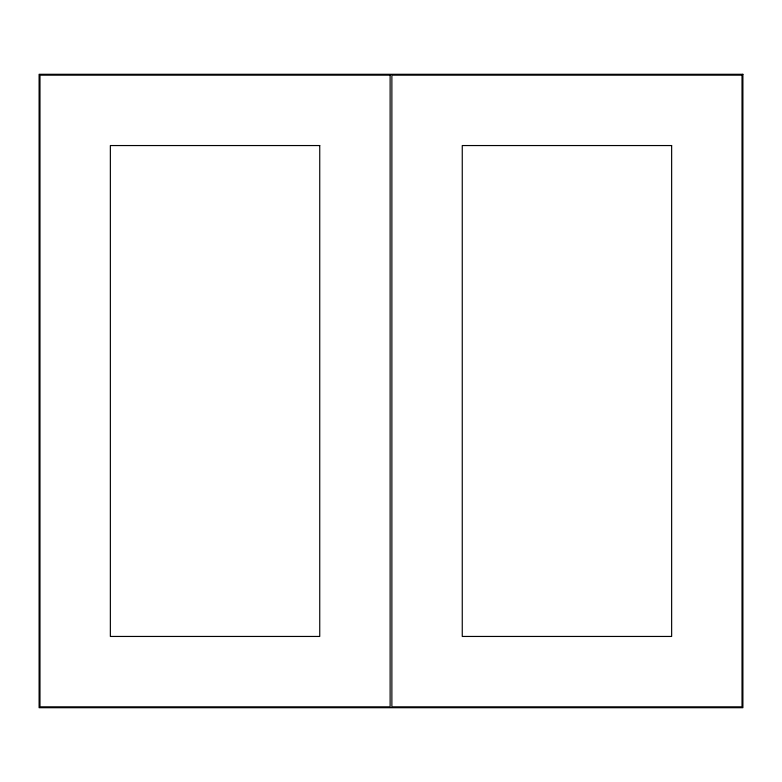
<?xml version="1.0" encoding="UTF-8"?>
<svg xmlns="http://www.w3.org/2000/svg" width="782" height="782" viewBox="0 0 782 782"><rect width="100%" height="100%" fill="white"/><g stroke="black" fill="none" stroke-linecap="round" stroke-linejoin="round"><path stroke-width="1.17" d="M742.9 74.29L39.1 74.29L39.1 707.71L742.9 707.71L742.9 74.29M390.12 75.17L39.98 75.17L39.98 706.83L390.12 706.83L390.12 75.17M742.02 75.17L391.88 75.17L391.88 706.83L742.02 706.83L742.02 75.17M319.74 145.55L110.36 145.55L110.36 636.45L319.74 636.45L319.74 145.55M671.64 145.55L462.26 145.55L462.26 636.45L671.64 636.45L671.64 145.55"/></g></svg>
